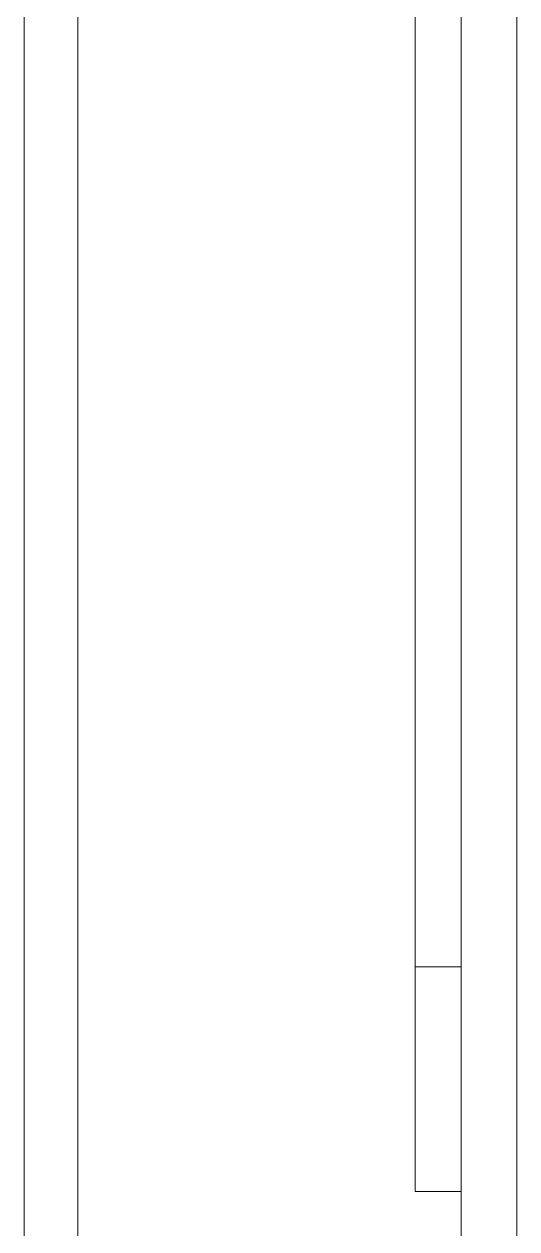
# Model space of a CAD drawing. Header units: inches. Extents: x 3268 to 7018, y 976 to 6708.
# Drawn here: x 5737.064 to 5737.697, y 3470.48 to 3472.028 of the extents above; entities that cross this region are included whole.
import ezdxf

# ---------------------------------------------------------------- set-up
doc = ezdxf.new("R2010")
doc.units = ezdxf.units.IN
doc.header["$MEASUREMENT"] = 0
doc.layers.add('G-IMPT', color=8, linetype='Continuous', lineweight=9)
doc.layers.add('Q-SPCQ', color=91, linetype='Continuous', lineweight=9)

# ---------------------------------------------------------------- blocks, each defined once
blk = doc.blocks.new('Add On Locker for Revit - LKR-2_10_dwg_LKR-2_10-V102-Overall Retail Plan Opt 2')
at = {"layer": 'G-IMPT', "color": 133}
for p, q in [((35.4047, -6.7513), (-1.8413, -6.7513)), ((-1.8413, -6.8227), (35.4047, -6.8227)), ((35.4047, -6.8227), (-1.8413, -6.8227)), ((19.4931, -6.8817), (19.4931, -6.8227)), ((19.4931, -6.8817), (14.0704, -6.8817)), ((19.7817, -6.8817), (19.4931, -6.8817)), ((17.3281, -7.3147), (34.2957, -7.3147)), ((16.9437, -7.3836), (34.2932, -7.3836)), ((16.9437, -7.3836), (34.2932, -7.3836)), ((16.9437, -7.3836), (34.2932, -7.3836)), ((16.9437, -7.3836), (34.2932, -7.3836)), ((16.9462, -7.3837), (34.2957, -7.3837)), ((16.9462, -7.3837), (34.2957, -7.3837)), ((16.9462, -7.3837), (34.2957, -7.3837)), ((16.9462, -7.3837), (34.2957, -7.3837)), ((17.4306, -7.3836), (34.2932, -7.3836)), ((17.4306, -7.3836), (34.2932, -7.3836)), ((17.4306, -7.3836), (34.2932, -7.3836)), ((34.2957, -7.3837), (17.4562, -7.3837)), ((34.2957, -7.3837), (17.4562, -7.3837)), ((34.2957, -7.3837), (17.4562, -7.3837)), ((34.2957, -7.3837), (17.4562, -7.3837)), ((17.506, -7.3836), (34.2932, -7.3836)), ((17.506, -7.3836), (34.2932, -7.3836)), ((17.506, -7.3836), (34.2932, -7.3836)), ((17.506, -7.3836), (34.2932, -7.3836)), ((17.506, -7.3836), (34.2932, -7.3836)), ((34.2957, -7.3837), (17.506, -7.3837)), ((34.2957, -7.3837), (17.506, -7.3837)), ((17.506, -7.3837), (34.2957, -7.3837)), ((17.506, -7.3837), (34.2957, -7.3837)), ((19.316, -7.3837), (19.176, -7.3837)), ((19.176, -7.3837), (19.316, -7.3837)), ((19.316, -7.3837), (19.176, -7.3837)), ((19.176, -7.3837), (19.316, -7.3837)), ((19.316, -7.3837), (19.176, -7.3837)), ((19.176, -7.3837), (19.316, -7.3837)), ((19.316, -7.3837), (19.176, -7.3837)), ((19.176, -7.3837), (19.316, -7.3837)), ((19.1762, -7.3837), (19.3158, -7.3837)), ((19.3158, -7.3837), (19.1762, -7.3837)), ((19.193, -7.3837), (19.299, -7.3837)), ((19.299, -7.3837), (19.193, -7.3837))]:
    blk.add_line(p, q, dxfattribs=at)
at = {"layer": 'G-IMPT', "color": 133, "flags": 128}
for points in [[(19.7817, -6.8817), (19.7817, -6.867), (19.7817, -6.8522), (19.7817, -6.8375), (19.7817, -6.8227)], [(19.4931, -6.8817), (19.5652, -6.8817), (19.6374, -6.8817), (19.7096, -6.8817), (19.7817, -6.8817)]]:
    blk.add_lwpolyline(points, dxfattribs=at)
blk = doc.blocks.new('Add On Locker for Revit - LKR-2_10_dwg-V103-Overall Retail Plan Opt 2')
blk.add_blockref('Add On Locker for Revit - LKR-2_10_dwg_LKR-2_10-V102-Overall Retail Plan Opt 2', (0, 0))
blk = doc.blocks.new('Add On Locker for Revit - Add On Locker for Revit-V104-Overall Retail Plan Opt 2')
blk.add_blockref('Add On Locker for Revit - LKR-2_10_dwg-V103-Overall Retail Plan Opt 2', (1.9693, -15.4273))
blk = doc.blocks.new('Arch_5 Points - Units and Amenities_v2022_rvt-1-Overall Retail Plan Opt 2')
at = {"layer": 'Q-SPCQ', "color": 133, "lineweight": 9, "rotation": 270.0000000000004}
blk.add_blockref('Add On Locker for Revit - Add On Locker for Revit-V104-Overall Retail Plan Opt 2', (5759.8753, 3492.2791), dxfattribs=at)

msp = doc.modelspace()

# ---------------------------------------------------------------- block references
at = {"lineweight": 5}
msp.add_blockref('Arch_5 Points - Units and Amenities_v2022_rvt-1-Overall Retail Plan Opt 2', (0, 0), dxfattribs=at)

doc.saveas('drawing.dxf')
